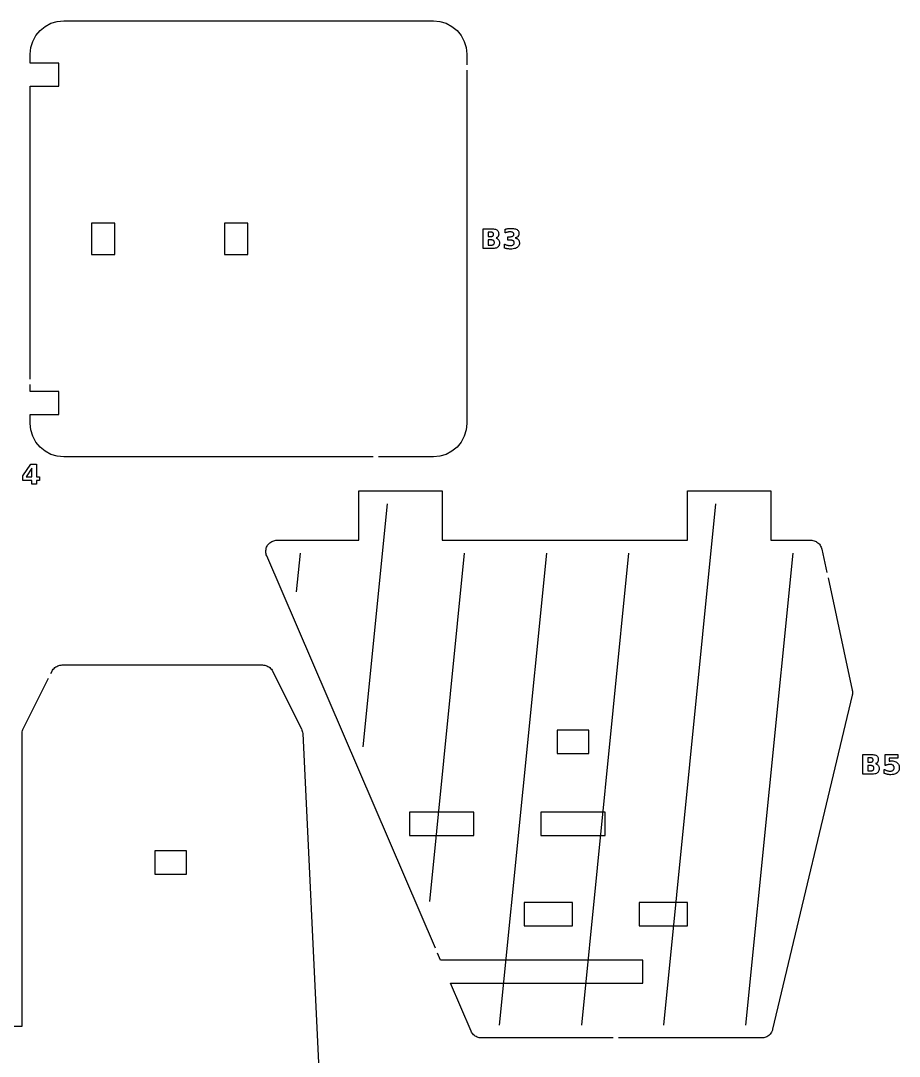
# Model space of a CAD drawing. Header units: millimetres. Extents: x 6 to 297, y 4 to 290.
# Drawn here: x 189.8 to 296.7, y 105.4 to 231.6 of the extents above; entities that cross this region are included whole.
import ezdxf

# ---------------------------------------------------------------- set-up
doc = ezdxf.new("R2010")
doc.units = ezdxf.units.MM
for name, color, linetype in [('CUT', 1, 'CONTINUOUS'), ('ENGRAVE', 5, 'CONTINUOUS'), ('SCORE', 7, 'CONTINUOUS')]:
    doc.layers.add(name, color=color, linetype=linetype)

msp = doc.modelspace()

# ---------------------------------------------------------------- linework, layer by layer
at = {"layer": 'CUT', "color": 1}
for points in [[(190.925, 187.9101), (190.925, 223.605), (194.395, 223.605), (194.395, 226.395), (190.925, 226.395), (190.925, 227.5037), (191.0029, 228.2951), (191.2349, 229.0596), (191.6115, 229.7642), (192.1183, 230.3817), (192.7358, 230.8885), (193.4404, 231.2651), (194.2049, 231.4971), (194.9963, 231.575), (240.0037, 231.575), (240.7951, 231.4971), (241.5596, 231.2651), (242.2642, 230.8885), (242.8817, 230.3817), (243.3885, 229.7642), (243.7651, 229.0596), (243.9971, 228.2951), (244.075, 227.5037), (244.075, 226.2174)], [(244.075, 225.5674), (244.075, 182.4963), (243.9971, 181.7049), (243.7651, 180.9404), (243.3885, 180.2358), (242.8817, 179.6183), (242.2642, 179.1115), (241.5596, 178.7349), (240.7951, 178.5029), (240.0037, 178.425), (233.3086, 178.425)], [(232.6586, 178.425), (194.9963, 178.425), (194.2049, 178.5029), (193.4404, 178.7349), (192.7358, 179.1115), (192.1183, 179.6183), (191.6115, 180.2358), (191.2349, 180.9404), (191.0029, 181.7049), (190.925, 182.4963), (190.925, 183.605), (194.395, 183.605), (194.395, 186.395), (190.925, 186.395), (190.925, 187.2601)], [(240.2519, 118.5585), (219.7096, 166.3588), (219.6629, 166.4844), (219.6283, 166.6157), (219.6068, 166.7499), (219.5986, 166.8855), (219.6039, 167.0212), (219.6226, 167.1558), (219.6544, 167.2879), (219.6991, 167.4162), (219.7562, 167.5394), (219.8253, 167.6564), (219.9055, 167.766), (219.9962, 167.8672), (220.0964, 167.9589), (220.2052, 168.0403), (220.3214, 168.1106), (220.4441, 168.169), (220.5719, 168.2151), (220.7036, 168.2483), (220.838, 168.2684), (220.9718, 168.275), (230.925, 168.275), (230.925, 174.275), (241.075, 174.275), (241.075, 168.275), (270.925, 168.275), (270.925, 174.275), (281.075, 174.275), (281.075, 168.275), (285.9529, 168.275), (286.0842, 168.2686), (286.2161, 168.2493), (286.3455, 168.2173), (286.4712, 168.1729), (286.5921, 168.1165), (286.7069, 168.0487), (286.8145, 167.9702), (286.9141, 167.8815), (287.0046, 167.7836), (287.0853, 167.6775), (287.1552, 167.564), (287.2138, 167.4442), (287.2606, 167.3194), (287.2946, 167.1924), (287.9147, 164.3243)], [(288.0521, 163.689), (291.0113, 150.0028), (291.0315, 149.8834), (291.0412, 149.761), (291.04, 149.6382), (291.0277, 149.516), (291.005, 149.397), (281.3104, 108.6798), (281.2744, 108.5554), (281.2261, 108.4333), (281.1663, 108.3164), (281.0957, 108.2058), (281.0149, 108.1024), (280.9245, 108.0071), (280.8255, 107.9209), (280.7187, 107.8446), (280.6051, 107.7787), (280.4858, 107.724), (280.3618, 107.681), (280.2342, 107.6499), (280.1043, 107.6312), (279.975, 107.625), (262.5278, 107.625)], [(193.4394, 152.0465), (193.5745, 152.3166), (193.6415, 152.4354), (193.7213, 152.5485), (193.812, 152.6529), (193.9128, 152.7477), (194.0226, 152.8319), (194.1403, 152.9046), (194.2647, 152.9652), (194.3945, 153.0129), (194.5285, 153.0473), (194.6653, 153.0681), (194.8016, 153.075), (219.1984, 153.075), (219.3347, 153.0681), (219.4715, 153.0473), (219.6055, 153.0129), (219.7353, 152.9652), (219.8597, 152.9046), (219.9774, 152.8319), (220.0872, 152.7477), (220.188, 152.6529), (220.2787, 152.5485), (220.3585, 152.4354), (220.4255, 152.3166), (223.9452, 145.2772), (224.0017, 145.148), (224.0449, 145.0117), (224.0739, 144.8717), (224.0879, 144.7314), (228.0733, 61.038)], [(138.6939, 109.075), (189.925, 109.075), (189.925, 144.6949), (189.9308, 144.8204), (189.9485, 144.9467), (189.9778, 145.0707), (190.0184, 145.1915), (190.0694, 145.3065), (193.1487, 151.4651)], [(261.8778, 107.625), (245.8545, 107.625), (245.723, 107.6314), (245.591, 107.6507), (245.4615, 107.6828), (245.3357, 107.7273), (245.2147, 107.7837), (245.0999, 107.8516), (244.9921, 107.9304), (244.8925, 108.0192), (244.802, 108.1172), (244.7214, 108.2235), (244.6515, 108.3372), (244.5937, 108.4554), (242.0799, 114.305), (265.495, 114.305), (265.495, 117.095), (240.8808, 117.095), (240.5085, 117.9613)]]:
    msp.add_lwpolyline(points, dxfattribs=at)
for points in [[(198.375, 203.075), (201.225, 203.075), (201.225, 206.925), (198.375, 206.925), (198.375, 203.075)], [(214.575, 203.075), (217.425, 203.075), (217.425, 206.925), (214.575, 206.925), (214.575, 203.075)], [(258.925, 142.275), (258.925, 145.125), (255.075, 145.125), (255.075, 142.275), (258.925, 142.275)], [(237.075, 132.275), (244.925, 132.275), (244.925, 135.125), (237.075, 135.125), (237.075, 132.275)], [(253.075, 132.275), (260.925, 132.275), (260.925, 135.125), (253.075, 135.125), (253.075, 132.275)], [(206.075, 127.575), (209.925, 127.575), (209.925, 130.425), (206.075, 130.425), (206.075, 127.575)], [(251.075, 121.275), (256.925, 121.275), (256.925, 124.125), (251.075, 124.125), (251.075, 121.275)], [(270.925, 121.275), (270.925, 124.125), (265.075, 124.125), (265.075, 121.275), (270.925, 121.275)]]:
    msp.add_lwpolyline(points, close=True, dxfattribs=at)
at = {"layer": 'ENGRAVE', "color": 5}
for points in [[(247.8122, 205.017), (247.8617, 204.9782), (247.9062, 204.9339), (247.9456, 204.884), (247.9795, 204.8294), (248.0071, 204.7708), (248.0286, 204.7082), (248.044, 204.6417), (248.0532, 204.5711), (248.0563, 204.4966), (248.0497, 204.3844), (248.0299, 204.2821), (247.9969, 204.1898), (247.9507, 204.1074), (247.8913, 204.035), (247.8187, 203.9725), (247.7326, 203.9198), (247.6328, 203.8767), (247.5192, 203.8431), (247.3919, 203.8192), (247.2508, 203.8048), (247.096, 203.8), (246.056, 203.8), (246.056, 206.23), (246.9967, 206.23), (247.1577, 206.2258), (247.3032, 206.213), (247.4331, 206.1918), (247.5476, 206.162), (247.6465, 206.1238), (247.73, 206.077), (247.7994, 206.0209), (247.8561, 205.9546), (247.9003, 205.878), (247.9318, 205.7913), (247.9507, 205.6943), (247.957, 205.5871), (247.9547, 205.5294), (247.9478, 205.4747), (247.9363, 205.4229), (247.9201, 205.3741), (247.8994, 205.3282), (247.874, 205.2852), (247.8443, 205.2455), (247.8104, 205.2093), (247.7723, 205.1767), (247.7301, 205.1477), (247.6837, 205.1223), (247.6331, 205.1005), (247.6979, 205.0782), (247.7576, 205.0504), (247.8122, 205.017)], [(247.1201, 205.2965), (247.1595, 205.3055), (247.195, 205.3182), (247.2264, 205.3345), (247.2539, 205.3544), (247.2773, 205.3778), (247.2964, 205.4046), (247.3113, 205.4349), (247.3219, 205.4687), (247.3283, 205.5058), (247.3304, 205.5464), (247.3283, 205.5865), (247.3219, 205.6234), (247.3113, 205.6569), (247.2964, 205.6871), (247.2773, 205.714), (247.2539, 205.7377), (247.2264, 205.7578), (247.195, 205.7743), (247.1595, 205.7871), (247.1201, 205.7963), (247.0767, 205.8017), (247.0293, 205.8036), (246.6826, 205.8036), (246.6826, 205.2893), (247.0293, 205.2893), (247.0767, 205.2911), (247.1201, 205.2965)], [(250.0554, 205.0865), (250.1275, 205.0575), (250.193, 205.0233), (250.252, 204.984), (250.3044, 204.9394), (250.3503, 204.8897), (250.3893, 204.835), (250.4213, 204.7755), (250.4461, 204.7113), (250.4639, 204.6423), (250.4745, 204.5686), (250.4781, 204.4901), (250.4704, 204.3745), (250.4473, 204.2685), (250.4089, 204.1721), (250.3551, 204.0854), (250.2859, 204.0083), (250.2014, 203.9408), (250.1021, 203.8833), (249.9887, 203.8363), (249.8612, 203.7998), (249.7196, 203.7737), (249.5639, 203.758), (249.3941, 203.7528), (249.3317, 203.7536), (249.2692, 203.7561), (249.2067, 203.7603), (249.1441, 203.7662), (249.0816, 203.7737), (249.0189, 203.7829), (248.9564, 203.7938), (248.894, 203.8063), (248.8319, 203.8205), (248.7701, 203.8364), (248.7084, 203.854), (248.647, 203.8732), (248.647, 204.3566), (248.7055, 204.3285), (248.7639, 204.3028), (248.8222, 204.2795), (248.8803, 204.2586), (248.9383, 204.2401), (248.9961, 204.224), (249.0537, 204.2103), (249.1111, 204.1991), (249.168, 204.1904), (249.2247, 204.1842), (249.2811, 204.1805), (249.3371, 204.1792), (249.4169, 204.1816), (249.4902, 204.1888), (249.557, 204.2008), (249.6174, 204.2176), (249.6713, 204.2391), (249.7188, 204.2655), (249.7593, 204.2963), (249.7925, 204.3313), (249.8183, 204.3705), (249.8367, 204.4138), (249.8477, 204.4613), (249.8514, 204.5129), (249.8477, 204.566), (249.8363, 204.6146), (249.8175, 204.6588), (249.791, 204.6984), (249.7571, 204.7336), (249.7155, 204.7644), (249.6666, 204.7905), (249.6105, 204.8118), (249.5473, 204.8284), (249.4768, 204.8403), (249.3992, 204.8474), (249.3143, 204.8498), (249.0637, 204.8498), (249.0637, 205.2535), (249.3273, 205.2535), (249.4027, 205.2555), (249.4713, 205.2617), (249.5332, 205.272), (249.5885, 205.2864), (249.637, 205.3049), (249.6789, 205.3275), (249.7142, 205.3543), (249.7431, 205.3855), (249.7656, 205.4209), (249.7816, 205.4606), (249.7913, 205.5046), (249.7945, 205.5529), (249.7913, 205.5978), (249.782, 205.6392), (249.7664, 205.677), (249.7446, 205.7113), (249.7165, 205.7421), (249.6822, 205.7694), (249.6421, 205.7928), (249.597, 205.8119), (249.5467, 205.8268), (249.4912, 205.8374), (249.4306, 205.8438), (249.3648, 205.8459), (249.3142, 205.8449), (249.2635, 205.8421), (249.2126, 205.8374), (249.1615, 205.8307), (249.1102, 205.8222), (249.0588, 205.8117), (249.0073, 205.7994), (248.9559, 205.7853), (248.9046, 205.7694), (248.8533, 205.7517), (248.8022, 205.7321), (248.7512, 205.7108), (248.7512, 206.1698), (248.8129, 206.1864), (248.8745, 206.2016), (248.9359, 206.2154), (248.9971, 206.2277), (249.0582, 206.2385), (249.119, 206.2479), (249.1796, 206.2559), (249.2398, 206.2624), (249.2997, 206.2674), (249.3592, 206.2711), (249.4183, 206.2732), (249.4771, 206.274), (249.6283, 206.2696), (249.7663, 206.2567), (249.8911, 206.2351), (250.0026, 206.2049), (250.1009, 206.166), (250.1859, 206.1185), (250.2578, 206.0623), (250.3166, 205.9974), (250.3623, 205.9238), (250.395, 205.8415), (250.4146, 205.7504), (250.4211, 205.6506), (250.418, 205.5817), (250.4086, 205.517), (250.393, 205.4567), (250.3712, 205.4007), (250.3431, 205.3489), (250.3088, 205.3015), (250.2684, 205.2584), (250.222, 205.2198), (250.1696, 205.1857), (250.1113, 205.1561), (250.047, 205.1309), (249.9768, 205.1102), (250.0554, 205.0865)], [(247.2159, 204.2464), (247.2606, 204.2619), (247.3001, 204.2818), (247.3345, 204.3062), (247.3636, 204.335), (247.3874, 204.3684), (247.4059, 204.4063), (247.4191, 204.4487), (247.427, 204.4956), (247.4297, 204.5471), (247.4271, 204.5975), (247.4192, 204.6436), (247.4061, 204.6852), (247.3877, 204.7225), (247.3641, 204.7554), (247.3353, 204.7839), (247.3012, 204.808), (247.2617, 204.8277), (247.2169, 204.8431), (247.1667, 204.8541), (247.1113, 204.8606), (247.0505, 204.8628), (246.6826, 204.8628), (246.6826, 204.2264), (247.0505, 204.2264), (247.1108, 204.2286), (247.1659, 204.2353), (247.2159, 204.2464)], [(191.6937, 176.0168), (192.0404, 176.0168), (192.0404, 175.5627), (191.6937, 175.5627), (191.6937, 175.12), (191.1012, 175.12), (191.1012, 175.5627), (190.0238, 175.5627), (190.0238, 176.0998), (190.9971, 177.55), (191.6937, 177.55), (191.6937, 176.0168)], [(191.1012, 176.0168), (191.1012, 177.034), (190.4144, 176.0168), (191.1012, 176.0168)], [(294.0284, 140.967), (294.0779, 140.9282), (294.1224, 140.8839), (294.1618, 140.834), (294.1957, 140.7794), (294.2233, 140.7208), (294.2448, 140.6582), (294.2602, 140.5917), (294.2694, 140.5211), (294.2725, 140.4466), (294.2659, 140.3344), (294.2461, 140.2321), (294.2131, 140.1398), (294.1669, 140.0574), (294.1075, 139.985), (294.0349, 139.9225), (293.9488, 139.8698), (293.849, 139.8267), (293.7354, 139.7931), (293.6081, 139.7692), (293.467, 139.7548), (293.3122, 139.75), (292.2722, 139.75), (292.2722, 142.18), (293.2129, 142.18), (293.3739, 142.1758), (293.5194, 142.163), (293.6493, 142.1418), (293.7638, 142.112), (293.8627, 142.0738), (293.9462, 142.027), (294.0156, 141.9709), (294.0723, 141.9046), (294.1165, 141.828), (294.148, 141.7413), (294.1669, 141.6443), (294.1732, 141.5371), (294.1709, 141.4794), (294.164, 141.4247), (294.1525, 141.3729), (294.1363, 141.3241), (294.1156, 141.2782), (294.0902, 141.2352), (294.0605, 141.1955), (294.0266, 141.1593), (293.9885, 141.1267), (293.9463, 141.0977), (293.8999, 141.0723), (293.8493, 141.0505), (293.9141, 141.0282), (293.9738, 141.0004), (294.0284, 140.967)], [(293.3363, 141.2465), (293.3757, 141.2555), (293.4111, 141.2682), (293.4426, 141.2845), (293.4701, 141.3044), (293.4935, 141.3278), (293.5126, 141.3546), (293.5275, 141.3849), (293.5381, 141.4187), (293.5445, 141.4558), (293.5466, 141.4964), (293.5445, 141.5365), (293.5381, 141.5734), (293.5275, 141.6069), (293.5126, 141.6371), (293.4935, 141.664), (293.4701, 141.6877), (293.4426, 141.7078), (293.4111, 141.7243), (293.3757, 141.7371), (293.3363, 141.7463), (293.2929, 141.7517), (293.2455, 141.7536), (292.8988, 141.7536), (292.8988, 141.2393), (293.2455, 141.2393), (293.2929, 141.2411), (293.3363, 141.2465)], [(296.551, 142.18), (296.551, 141.7194), (295.4931, 141.7194), (295.4931, 141.3434), (295.517, 141.3497), (295.5409, 141.3555), (295.5649, 141.3607), (295.5889, 141.3655), (295.613, 141.3698), (295.6371, 141.3735), (295.6614, 141.3768), (295.686, 141.3794), (295.711, 141.3815), (295.7362, 141.3829), (295.7618, 141.3838), (295.7877, 141.3841), (295.9303, 141.3779), (296.062, 141.3594), (296.1828, 141.3286), (296.2926, 141.2854), (296.3915, 141.2298), (296.4794, 141.1619), (296.555, 141.083), (296.6169, 140.9944), (296.665, 140.896), (296.6993, 140.788), (296.7199, 140.6702), (296.7268, 140.5426), (296.7193, 140.4161), (296.6969, 140.299), (296.6595, 140.1915), (296.6071, 140.0934), (296.5397, 140.0049), (296.4574, 139.9258), (296.3618, 139.8576), (296.2546, 139.8019), (296.1358, 139.7585), (296.0053, 139.7276), (295.8633, 139.709), (295.7096, 139.7028), (295.6408, 139.7039), (295.5722, 139.7072), (295.5039, 139.7128), (295.4358, 139.7205), (295.3679, 139.7305), (295.3002, 139.7427), (295.2327, 139.7571), (295.1654, 139.7739), (295.0982, 139.7929), (295.0311, 139.8143), (294.9642, 139.838), (294.8974, 139.8639), (294.8974, 140.3571), (294.963, 140.3207), (295.0275, 140.2875), (295.0909, 140.2574), (295.1531, 140.2305), (295.2142, 140.2068), (295.2742, 140.1862), (295.333, 140.1688), (295.3907, 140.1546), (295.4473, 140.1435), (295.5028, 140.1356), (295.5571, 140.1308), (295.6103, 140.1292), (295.6835, 140.1323), (295.7514, 140.1416), (295.8139, 140.1571), (295.8711, 140.1788), (295.9228, 140.2067), (295.9692, 140.2407), (296.0092, 140.2801), (296.042, 140.3238), (296.0674, 140.3719), (296.0856, 140.4245), (296.0965, 140.4814), (296.1002, 140.5426), (296.0965, 140.6044), (296.0856, 140.6616), (296.0674, 140.7144), (296.042, 140.7626), (296.0092, 140.8062), (295.9692, 140.8454), (295.9228, 140.8792), (295.8711, 140.9069), (295.8139, 140.9284), (295.7514, 140.9438), (295.6835, 140.953), (295.6103, 140.9561), (295.5647, 140.9551), (295.5182, 140.9522), (295.4707, 140.9473), (295.4222, 140.9405), (295.3727, 140.9318), (295.3222, 140.9211), (295.2706, 140.9083), (295.2177, 140.8935), (295.1635, 140.8765), (295.1081, 140.8574), (295.0514, 140.8362), (294.9934, 140.8128), (294.9934, 142.18), (296.551, 142.18)], [(293.4321, 140.1964), (293.4768, 140.2119), (293.5163, 140.2318), (293.5507, 140.2562), (293.5798, 140.285), (293.6036, 140.3184), (293.6221, 140.3563), (293.6353, 140.3987), (293.6432, 140.4456), (293.6459, 140.4971), (293.6433, 140.5475), (293.6354, 140.5936), (293.6223, 140.6352), (293.6039, 140.6725), (293.5803, 140.7054), (293.5515, 140.7339), (293.5174, 140.758), (293.4779, 140.7777), (293.4331, 140.7931), (293.3829, 140.8041), (293.3275, 140.8106), (293.2667, 140.8128), (292.8988, 140.8128), (292.8988, 140.1764), (293.2667, 140.1764), (293.327, 140.1786), (293.3821, 140.1853), (293.4321, 140.1964)]]:
    msp.add_lwpolyline(points, close=True, dxfattribs=at)
at = {"layer": 'SCORE', "color": 7}
for points in [[(234.37, 172.7), (231.4118, 143.1178)], [(274.37, 172.7), (268.02, 109.2)], [(223.77, 166.7), (223.2995, 161.9945)], [(243.77, 166.7), (239.5241, 124.241)], [(253.77, 166.7), (248.02, 109.2)], [(263.77, 166.7), (258.02, 109.2)], [(283.77, 166.7), (278.02, 109.2)]]:
    msp.add_lwpolyline(points, dxfattribs=at)

doc.saveas('drawing.dxf')
